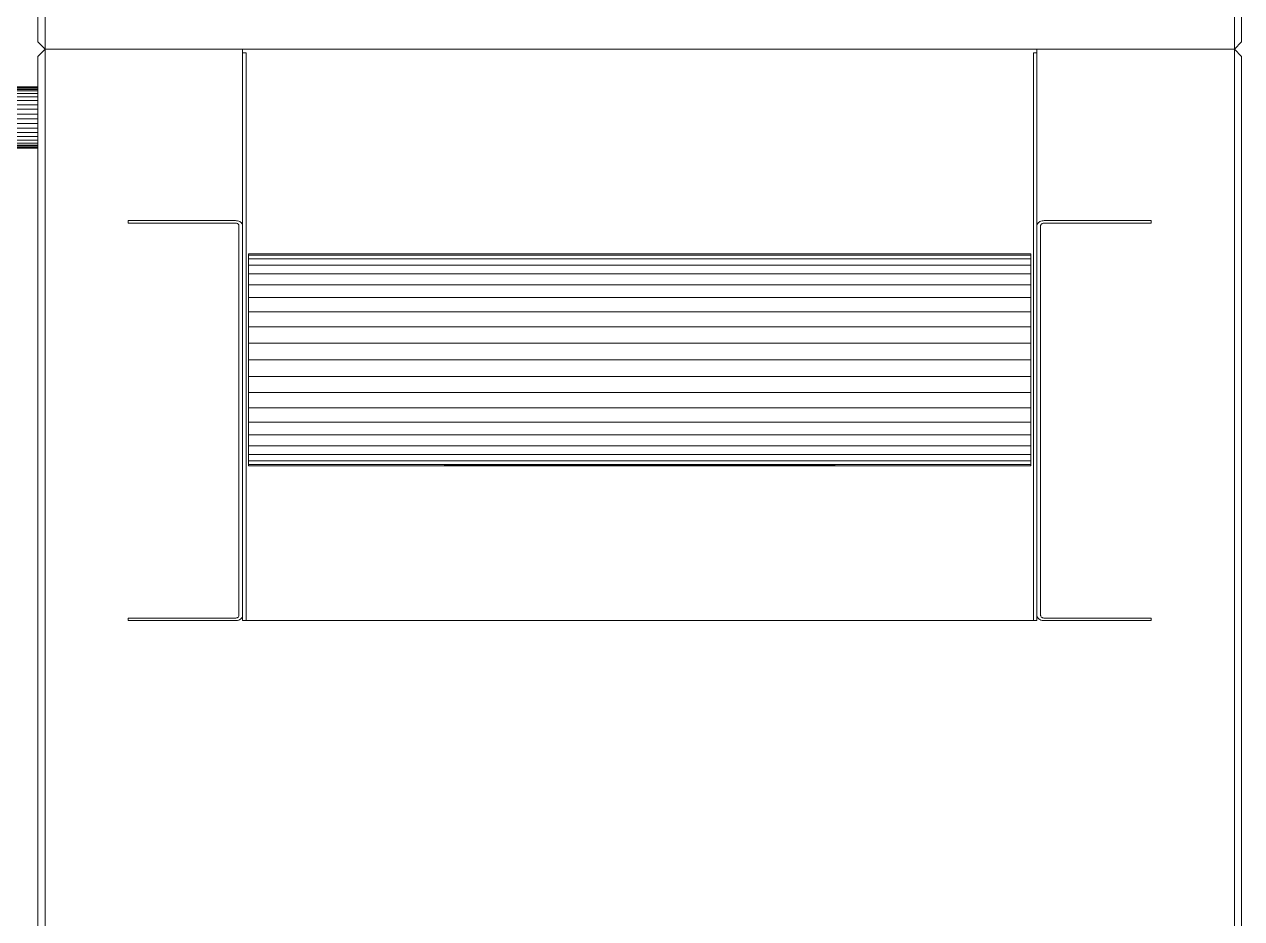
# Model space of a CAD drawing. Header units: centimetres. Extents: x -336 to 16318, y -437 to 1921.
# Drawn here: x 3073.9 to 3175, y 159.5 to 233.9 of the extents above; entities that cross this region are included whole.
import ezdxf

# ---------------------------------------------------------------- set-up
doc = ezdxf.new("R2010")
doc.units = ezdxf.units.CM
doc.layers.add('M-EQPM', color=7, linetype='Continuous', lineweight=9)

# ---------------------------------------------------------------- blocks, each defined once
blk = doc.blocks.new('EQ-05-016 - EQ-05-016_dwg_Agrupar_456-1557178-Section 6')
at = {"layer": 'M-EQPM', "color": 136, "true_color": 0x007f7f}
for p, q in [((3091.4, 217.55), (3082.5, 217.55)), ((3082.5, 217.34), (3082.5, 217.55)), ((3082.5, 217.55), (3091.4, 217.55)), ((3082.5, 217.55), (3082.5, 217.34)), ((3091.5, 217.54), (3091.4, 217.55)), ((3091.5, 217.54), (3091.4, 217.55)), ((3091.4, 217.55), (3091.5, 217.54)), ((3091.59, 217.53), (3091.5, 217.54)), ((3091.59, 217.53), (3091.5, 217.54)), ((3091.5, 217.54), (3091.59, 217.53)), ((3091.68, 217.5), (3091.59, 217.53)), ((3091.59, 217.53), (3091.68, 217.5)), ((3091.68, 217.5), (3091.59, 217.53)), ((3091.76, 217.47), (3091.68, 217.5)), ((3091.68, 217.5), (3091.76, 217.47)), ((3091.68, 217.5), (3091.76, 217.47)), ((3091.76, 217.47), (3091.83, 217.43)), ((3158.25, 217.47), (3158.18, 217.43)), ((3158.33, 217.5), (3158.25, 217.47)), ((3158.33, 217.5), (3158.25, 217.47)), ((3158.25, 217.47), (3158.33, 217.5)), ((3158.25, 217.47), (3158.33, 217.5)), ((3158.42, 217.53), (3158.33, 217.5)), ((3158.33, 217.5), (3158.42, 217.53)), ((3158.33, 217.5), (3158.42, 217.53)), ((3158.51, 217.54), (3158.42, 217.53)), ((3158.42, 217.53), (3158.51, 217.54)), ((3158.42, 217.53), (3158.51, 217.54)), ((3158.6, 217.55), (3158.51, 217.54)), ((3158.6, 217.55), (3158.51, 217.54)), ((3158.51, 217.54), (3158.6, 217.55)), ((3158.6, 217.55), (3158.51, 217.54)), ((3158.6, 217.55), (3167.5, 217.55)), ((3167.5, 217.34), (3167.5, 217.55)), ((3167.5, 217.34), (3167.5, 217.55)), ((3091.4, 217.34), (3082.5, 217.34)), ((3082.5, 217.34), (3091.4, 217.34)), ((3091.45, 217.34), (3091.4, 217.34)), ((3091.4, 217.34), (3091.45, 217.34)), ((3091.45, 217.34), (3091.4, 217.34)), ((3091.4, 217.34), (3091.45, 217.34)), ((3091.45, 217.34), (3091.4, 217.34)), ((3091.5, 217.33), (3091.45, 217.34)), ((3091.45, 217.34), (3091.5, 217.33)), ((3091.5, 217.33), (3091.45, 217.34)), ((3091.45, 217.34), (3091.5, 217.33)), ((3091.54, 217.32), (3091.5, 217.33)), ((3091.5, 217.33), (3091.54, 217.32)), ((3091.54, 217.32), (3091.5, 217.33)), ((3091.58, 217.3), (3091.54, 217.32)), ((3091.54, 217.32), (3091.58, 217.3)), ((3091.58, 217.3), (3091.54, 217.32)), ((3091.62, 217.28), (3091.58, 217.3)), ((3091.58, 217.3), (3091.62, 217.28)), ((3091.62, 217.28), (3091.58, 217.3)), ((3091.65, 217.25), (3091.62, 217.28)), ((3091.62, 217.28), (3091.65, 217.25)), ((3091.62, 217.28), (3091.65, 217.25)), ((3091.67, 217.23), (3091.65, 217.25)), ((3091.65, 217.25), (3091.67, 217.23)), ((3091.65, 217.25), (3091.67, 217.23)), ((3091.69, 217.19), (3091.67, 217.23)), ((3091.67, 217.23), (3091.69, 217.19)), ((3091.69, 217.19), (3091.67, 217.23)), ((3091.7, 217.16), (3091.69, 217.19)), ((3091.69, 217.19), (3091.7, 217.16)), ((3091.7, 217.16), (3091.69, 217.19)), ((3091.7, 217.13), (3091.7, 217.16)), ((3091.7, 217.13), (3091.7, 217.16)), ((3091.7, 217.13), (3091.7, 217.16)), ((3091.7, 217.13), (3091.7, 184.72)), ((3091.7, 217.13), (3091.7, 184.72)), ((3091.89, 217.38), (3091.83, 217.43)), ((3091.94, 217.32), (3091.89, 217.38)), ((3091.97, 217.26), (3091.94, 217.32)), ((3091.94, 217.32), (3091.97, 217.26)), ((3092, 217.2), (3091.97, 217.26)), ((3092, 217.13), (3092, 217.2)), ((3092, 184.72), (3092, 217.13)), ((3158, 217.13), (3158.01, 217.2)), ((3158, 184.72), (3158, 217.13)), ((3158, 184.72), (3158, 217.13)), ((3158.03, 217.26), (3158.01, 217.2)), ((3158.07, 217.32), (3158.03, 217.26)), ((3158.03, 217.26), (3158.07, 217.32)), ((3158.12, 217.38), (3158.07, 217.32)), ((3158.18, 217.43), (3158.12, 217.38)), ((3158.31, 217.16), (3158.3, 217.13)), ((3158.3, 217.13), (3158.31, 217.16)), ((3158.31, 217.16), (3158.3, 217.13)), ((3158.3, 217.13), (3158.3, 184.72)), ((3158.32, 217.19), (3158.31, 217.16)), ((3158.31, 217.16), (3158.32, 217.19)), ((3158.32, 217.19), (3158.31, 217.16)), ((3158.34, 217.23), (3158.32, 217.19)), ((3158.32, 217.19), (3158.34, 217.23)), ((3158.32, 217.19), (3158.34, 217.23)), ((3158.36, 217.25), (3158.34, 217.23)), ((3158.34, 217.23), (3158.36, 217.25)), ((3158.34, 217.23), (3158.36, 217.25)), ((3158.39, 217.28), (3158.36, 217.25)), ((3158.36, 217.25), (3158.39, 217.28)), ((3158.36, 217.25), (3158.39, 217.28)), ((3158.43, 217.3), (3158.39, 217.28)), ((3158.39, 217.28), (3158.43, 217.3)), ((3158.43, 217.3), (3158.39, 217.28)), ((3158.47, 217.32), (3158.43, 217.3)), ((3158.43, 217.3), (3158.47, 217.32)), ((3158.47, 217.32), (3158.43, 217.3)), ((3158.51, 217.33), (3158.47, 217.32)), ((3158.47, 217.32), (3158.51, 217.33)), ((3158.47, 217.32), (3158.51, 217.33)), ((3158.56, 217.34), (3158.51, 217.33)), ((3158.51, 217.33), (3158.56, 217.34)), ((3158.51, 217.33), (3158.56, 217.34)), ((3158.6, 217.34), (3158.56, 217.34)), ((3158.56, 217.34), (3158.6, 217.34)), ((3158.56, 217.34), (3158.6, 217.34)), ((3167.5, 217.34), (3158.6, 217.34)), ((3091.4, 184.51), (3082.5, 184.51)), ((3082.5, 184.51), (3082.5, 184.3)), ((3082.5, 184.51), (3082.5, 184.3)), ((3091.4, 184.3), (3082.5, 184.3)), ((3091.45, 184.51), (3091.4, 184.51)), ((3091.45, 184.51), (3091.4, 184.51)), ((3091.45, 184.51), (3091.4, 184.51)), ((3091.4, 184.3), (3091.5, 184.31)), ((3091.5, 184.31), (3091.4, 184.3)), ((3091.5, 184.31), (3091.4, 184.3)), ((3091.5, 184.52), (3091.45, 184.51)), ((3091.5, 184.52), (3091.45, 184.51)), ((3091.5, 184.52), (3091.45, 184.51)), ((3091.54, 184.53), (3091.5, 184.52)), ((3091.54, 184.53), (3091.5, 184.52)), ((3091.54, 184.53), (3091.5, 184.52)), ((3091.59, 184.32), (3091.5, 184.31)), ((3091.59, 184.32), (3091.5, 184.31)), ((3091.59, 184.32), (3091.5, 184.31)), ((3091.58, 184.55), (3091.54, 184.53)), ((3091.58, 184.55), (3091.54, 184.53)), ((3091.54, 184.53), (3091.58, 184.55)), ((3091.62, 184.57), (3091.58, 184.55)), ((3091.62, 184.57), (3091.58, 184.55)), ((3091.58, 184.55), (3091.62, 184.57)), ((3091.68, 184.35), (3091.59, 184.32)), ((3091.68, 184.35), (3091.59, 184.32)), ((3091.68, 184.35), (3091.59, 184.32)), ((3091.65, 184.6), (3091.62, 184.57)), ((3091.65, 184.6), (3091.62, 184.57)), ((3091.65, 184.6), (3091.62, 184.57)), ((3091.67, 184.62), (3091.65, 184.6)), ((3091.67, 184.62), (3091.65, 184.6)), ((3091.67, 184.62), (3091.65, 184.6)), ((3091.69, 184.66), (3091.67, 184.62)), ((3091.69, 184.66), (3091.67, 184.62)), ((3091.69, 184.66), (3091.67, 184.62)), ((3091.68, 184.35), (3091.76, 184.38)), ((3091.76, 184.38), (3091.68, 184.35)), ((3091.76, 184.38), (3091.68, 184.35)), ((3091.7, 184.69), (3091.69, 184.66)), ((3091.7, 184.69), (3091.69, 184.66)), ((3091.69, 184.66), (3091.7, 184.69)), ((3091.7, 184.69), (3091.69, 184.66)), ((3091.7, 184.72), (3091.7, 184.69)), ((3091.7, 184.72), (3091.7, 184.69)), ((3091.7, 184.69), (3091.7, 184.72)), ((3091.7, 184.72), (3091.7, 184.69)), ((3091.7, 184.69), (3091.7, 184.72)), ((3091.83, 184.42), (3091.76, 184.38)), ((3091.83, 184.42), (3091.76, 184.38)), ((3091.83, 184.42), (3091.89, 184.47)), ((3091.83, 184.42), (3091.89, 184.47)), ((3091.94, 184.53), (3091.89, 184.47)), ((3091.94, 184.53), (3091.89, 184.47)), ((3091.97, 184.59), (3091.94, 184.53)), ((3091.97, 184.59), (3092, 184.65)), ((3092, 184.65), (3092, 184.72)), ((3092, 184.65), (3092, 184.72)), ((3158.01, 184.65), (3158, 184.72)), ((3158, 184.72), (3158.01, 184.65)), ((3158.03, 184.59), (3158.01, 184.65)), ((3158.01, 184.65), (3158.03, 184.59)), ((3158.07, 184.53), (3158.03, 184.59)), ((3158.07, 184.53), (3158.03, 184.59)), ((3158.12, 184.47), (3158.07, 184.53)), ((3158.07, 184.53), (3158.12, 184.47)), ((3158.18, 184.42), (3158.12, 184.47)), ((3158.12, 184.47), (3158.18, 184.42)), ((3158.25, 184.38), (3158.18, 184.42)), ((3158.25, 184.38), (3158.18, 184.42)), ((3158.33, 184.35), (3158.25, 184.38)), ((3158.33, 184.35), (3158.25, 184.38)), ((3158.33, 184.35), (3158.25, 184.38)), ((3158.3, 184.72), (3158.31, 184.69)), ((3158.31, 184.69), (3158.3, 184.72)), ((3158.3, 184.72), (3158.31, 184.69)), ((3158.32, 184.66), (3158.31, 184.69)), ((3158.32, 184.66), (3158.31, 184.69)), ((3158.31, 184.69), (3158.32, 184.66)), ((3158.34, 184.62), (3158.32, 184.66)), ((3158.34, 184.62), (3158.32, 184.66)), ((3158.32, 184.66), (3158.34, 184.62)), ((3158.42, 184.32), (3158.33, 184.35)), ((3158.42, 184.32), (3158.33, 184.35)), ((3158.36, 184.6), (3158.34, 184.62)), ((3158.36, 184.6), (3158.34, 184.62)), ((3158.36, 184.6), (3158.34, 184.62)), ((3158.39, 184.57), (3158.36, 184.6)), ((3158.39, 184.57), (3158.36, 184.6)), ((3158.39, 184.57), (3158.36, 184.6)), ((3158.43, 184.55), (3158.39, 184.57)), ((3158.43, 184.55), (3158.39, 184.57)), ((3158.39, 184.57), (3158.43, 184.55)), ((3158.43, 184.55), (3158.39, 184.57)), ((3158.42, 184.32), (3158.51, 184.31)), ((3158.51, 184.31), (3158.42, 184.32)), ((3158.42, 184.32), (3158.51, 184.31)), ((3158.47, 184.53), (3158.43, 184.55)), ((3158.47, 184.53), (3158.43, 184.55)), ((3158.47, 184.53), (3158.43, 184.55)), ((3158.51, 184.52), (3158.47, 184.53)), ((3158.51, 184.52), (3158.47, 184.53)), ((3158.51, 184.52), (3158.47, 184.53)), ((3158.56, 184.51), (3158.51, 184.52)), ((3158.56, 184.51), (3158.51, 184.52)), ((3158.51, 184.52), (3158.56, 184.51)), ((3158.56, 184.51), (3158.51, 184.52)), ((3158.51, 184.31), (3158.6, 184.3)), ((3158.51, 184.31), (3158.6, 184.3)), ((3158.6, 184.3), (3158.51, 184.31)), ((3158.51, 184.31), (3158.6, 184.3)), ((3158.6, 184.51), (3158.56, 184.51)), ((3158.6, 184.51), (3158.56, 184.51)), ((3158.6, 184.51), (3158.56, 184.51)), ((3158.56, 184.51), (3158.6, 184.51)), ((3167.5, 184.51), (3158.6, 184.51)), ((3158.6, 184.3), (3167.5, 184.3)), ((3167.5, 184.3), (3158.6, 184.3)), ((3167.5, 184.51), (3167.5, 184.3))]:
    blk.add_line(p, q, dxfattribs=at)
at = {"layer": 'M-EQPM', "color": 136, "true_color": 0x007f7f, "flags": 128}
for points in [[(3092, 217.13), (3092, 184.72), (3092, 217.13), (3092, 217.2), (3091.97, 217.26), (3091.94, 217.32), (3091.89, 217.38), (3091.83, 217.43), (3091.76, 217.47), (3091.68, 217.5), (3091.59, 217.53), (3091.5, 217.54), (3091.4, 217.55), (3082.5, 217.55), (3082.5, 217.34), (3091.4, 217.34), (3091.45, 217.34), (3091.5, 217.33), (3091.54, 217.32), (3091.58, 217.3), (3091.62, 217.28), (3091.65, 217.25), (3091.67, 217.23), (3091.69, 217.19), (3091.7, 217.16), (3091.7, 217.13), (3091.7, 184.72), (3091.7, 184.69), (3091.69, 184.66), (3091.67, 184.62), (3091.65, 184.6), (3091.62, 184.57), (3091.58, 184.55), (3091.54, 184.53), (3091.5, 184.52), (3091.45, 184.51), (3091.4, 184.51), (3082.5, 184.51), (3082.5, 184.3), (3091.4, 184.3)], [(3091.4, 217.55), (3091.5, 217.54), (3091.59, 217.53), (3091.68, 217.5)], [(3091.59, 217.53), (3091.5, 217.54), (3091.4, 217.55)], [(3091.59, 217.53), (3091.68, 217.5), (3091.76, 217.47)], [(3091.83, 217.43), (3091.76, 217.47), (3091.68, 217.5)], [(3158.6, 217.55), (3167.5, 217.55), (3167.5, 217.34), (3158.6, 217.34), (3158.56, 217.34), (3158.51, 217.33), (3158.47, 217.32), (3158.43, 217.3), (3158.39, 217.28), (3158.36, 217.25), (3158.34, 217.23), (3158.32, 217.19), (3158.31, 217.16), (3158.3, 217.13), (3158.3, 184.72), (3158.31, 184.69), (3158.32, 184.66), (3158.34, 184.62), (3158.36, 184.6), (3158.39, 184.57), (3158.43, 184.55), (3158.47, 184.53), (3158.51, 184.52), (3158.56, 184.51), (3158.6, 184.51), (3167.5, 184.51), (3167.5, 184.3), (3158.6, 184.3), (3158.51, 184.31), (3158.42, 184.32), (3158.33, 184.35), (3158.25, 184.38), (3158.18, 184.42), (3158.12, 184.47), (3158.07, 184.53), (3158.03, 184.59), (3158.01, 184.65), (3158, 184.72), (3158, 217.13), (3158.01, 217.2), (3158.03, 217.26), (3158.07, 217.32), (3158.12, 217.38), (3158.18, 217.43), (3158.25, 217.47), (3158.33, 217.5), (3158.42, 217.53), (3158.51, 217.54), (3158.6, 217.55), (3167.5, 217.55)], [(3158.33, 217.5), (3158.25, 217.47), (3158.18, 217.43)], [(3158.42, 217.53), (3158.33, 217.5), (3158.42, 217.53), (3158.51, 217.54)], [(3158.6, 217.55), (3158.51, 217.54), (3158.42, 217.53)], [(3091.7, 217.13), (3091.7, 217.16), (3091.69, 217.19), (3091.67, 217.23), (3091.65, 217.25), (3091.62, 217.28), (3091.58, 217.3), (3091.54, 217.32), (3091.5, 217.33), (3091.45, 217.34)], [(3091.5, 217.33), (3091.54, 217.32), (3091.58, 217.3), (3091.62, 217.28)], [(3091.67, 217.23), (3091.65, 217.25), (3091.62, 217.28)], [(3091.67, 217.23), (3091.69, 217.19), (3091.7, 217.16), (3091.7, 217.13)], [(3091.94, 217.32), (3091.89, 217.38), (3091.83, 217.43)], [(3092, 217.13), (3092, 217.2), (3091.97, 217.26)], [(3158.03, 217.26), (3158.01, 217.2), (3158, 217.13)], [(3158.18, 217.43), (3158.12, 217.38), (3158.07, 217.32)], [(3158.6, 217.34), (3158.56, 217.34), (3158.51, 217.33), (3158.47, 217.32), (3158.43, 217.3), (3158.39, 217.28), (3158.36, 217.25), (3158.34, 217.23), (3158.32, 217.19), (3158.31, 217.16), (3158.3, 217.13)], [(3158.34, 184.62), (3158.32, 184.66), (3158.31, 184.69), (3158.3, 184.72), (3158.3, 217.13), (3158.31, 217.16), (3158.32, 217.19)], [(3158.39, 217.28), (3158.36, 217.25), (3158.34, 217.23), (3158.32, 217.19)], [(3158.39, 217.28), (3158.43, 217.3), (3158.47, 217.32)], [(3167.5, 217.34), (3158.6, 217.34), (3158.56, 217.34), (3158.51, 217.33), (3158.47, 217.32)], [(3082.5, 184.51), (3091.4, 184.51), (3091.45, 184.51), (3091.5, 184.52), (3091.54, 184.53)], [(3082.5, 184.3), (3091.4, 184.3), (3091.5, 184.31)], [(3091.4, 184.3), (3091.5, 184.31), (3091.59, 184.32), (3091.68, 184.35), (3091.76, 184.38), (3091.83, 184.42), (3091.89, 184.47), (3091.94, 184.53), (3091.97, 184.59), (3092, 184.65), (3092, 184.72)], [(3091.4, 184.51), (3091.45, 184.51), (3091.5, 184.52), (3091.54, 184.53), (3091.58, 184.55), (3091.62, 184.57), (3091.65, 184.6), (3091.67, 184.62), (3091.69, 184.66), (3091.7, 184.69)], [(3091.5, 184.31), (3091.59, 184.32), (3091.5, 184.31), (3091.4, 184.3)], [(3091.62, 184.57), (3091.58, 184.55), (3091.54, 184.53)], [(3091.76, 184.38), (3091.68, 184.35), (3091.59, 184.32)], [(3091.59, 184.32), (3091.68, 184.35), (3091.76, 184.38)], [(3091.62, 184.57), (3091.65, 184.6), (3091.67, 184.62), (3091.69, 184.66)], [(3091.94, 184.53), (3091.97, 184.59), (3092, 184.65)], [(3158.3, 184.72), (3158.31, 184.69), (3158.32, 184.66), (3158.34, 184.62), (3158.36, 184.6), (3158.39, 184.57), (3158.43, 184.55), (3158.47, 184.53), (3158.51, 184.52), (3158.56, 184.51), (3158.6, 184.51)], [(3158.51, 184.31), (3158.42, 184.32), (3158.33, 184.35)], [(3158.34, 184.62), (3158.36, 184.6), (3158.39, 184.57)], [(3158.6, 184.3), (3158.51, 184.31), (3158.42, 184.32)], [(3158.43, 184.55), (3158.47, 184.53), (3158.51, 184.52)], [(3167.5, 184.3), (3167.5, 184.51), (3158.6, 184.51)]]:
    blk.add_lwpolyline(points, dxfattribs=at)
for points in [[(3158.25, 184.38), (3158.33, 184.35)], [(3158.33, 184.35), (3158.42, 184.32)]]:
    blk.add_lwpolyline(points, close=True, dxfattribs=at)
blk = doc.blocks.new('EQ-05-016 - EQ-05-016_dwg_Agrupar_462-1557182-Section 6')
at = {"layer": 'M-EQPM', "color": 9, "true_color": 0xc0c0c0}
for p, q in [((3075, 310.7), (3075.6, 311.3)), ((3075, 310.7), (3075.6, 311.3)), ((3075, 232.4), (3075, 310.7)), ((3174.4, 311.3), (3075.6, 311.3)), ((3075.6, 231.8), (3075.6, 311.3)), ((3075.6, 311.3), (3174.4, 311.3)), ((3174.4, 311.3), (3175, 310.7)), ((3174.4, 231.8), (3174.4, 311.3)), ((3175, 232.4), (3175, 310.7)), ((3175, 310.7), (3175, 232.4)), ((3075.6, 231.8), (3075, 232.4)), ((3075.6, 231.8), (3075, 232.4)), ((3174.4, 231.8), (3075.6, 231.8)), ((3175, 232.4), (3174.4, 231.8)), ((3175, 232.4), (3174.4, 231.8))]:
    blk.add_line(p, q, dxfattribs=at)
at = {"layer": 'M-EQPM', "color": 9, "true_color": 0xc0c0c0, "flags": 128}
for points in [[(3075, 232.4), (3075, 310.7), (3075.6, 311.3), (3075.6, 231.8)], [(3075, 310.7), (3075, 232.4), (3075.6, 231.8)], [(3075.6, 231.8), (3174.4, 231.8), (3174.4, 311.3), (3175, 310.7)], [(3174.4, 311.3), (3075.6, 311.3), (3075.6, 231.8)], [(3174.4, 231.8), (3175, 232.4), (3175, 310.7), (3174.4, 311.3), (3174.4, 231.8), (3075.6, 231.8)]]:
    blk.add_lwpolyline(points, dxfattribs=at)
blk = doc.blocks.new('EQ-05-016 - EQ-05-016_dwg_Agrupar_888-1557184-Section 6')
at = {"layer": 'M-EQPM', "color": 136, "true_color": 0x007f7f}
for p, q in [((3072.5, 273.88), (3042.5, 273.88)), ((3042.5, 273.88), (3042.5, 273.55)), ((3042.5, 273.88), (3042.5, 273.55)), ((3042.5, 273.41), (3042.5, 273.25)), ((3042.5, 273.25), (3042.5, 233.29)), ((3042.5, 273.25), (3072.5, 273.25)), ((3042.5, 273.25), (3072.5, 273.25)), ((3042.5, 273.25), (3042.5, 233.29)), ((3042.5, 273.25), (3072.5, 273.25)), ((3042.7, 273.25), (3042.7, 273.05)), ((3072.3, 273.25), (3072.3, 273.05)), ((3072.5, 273.88), (3072.5, 273.55)), ((3072.5, 273.41), (3072.5, 273.25)), ((3072.5, 233.29), (3072.5, 273.25)), ((3072.5, 233.29), (3072.5, 273.25)), ((3072.5, 273.25), (3072.5, 233.29)), ((3042.7, 233.64), (3042.7, 233.49)), ((3072.3, 233.64), (3072.3, 233.49)), ((3042.5, 233.45), (3042.5, 233.29)), ((3042.5, 233.29), (3072.5, 233.29)), ((3072.5, 233.29), (3042.5, 233.29)), ((3054.96, 232.14), (3054.96, 233.1)), ((3054.96, 232.14), (3054.96, 233.1)), ((3054.96, 232.14), (3054.96, 233.1)), ((3055, 232.13), (3055, 233.1)), ((3055.09, 233.1), (3055.09, 232.11)), ((3055.09, 233.1), (3055.09, 232.11)), ((3055.16, 232.14), (3055.16, 233.1)), ((3055.24, 233.1), (3055.24, 232.09)), ((3055.24, 233.1), (3055.24, 232.09)), ((3055.45, 233.1), (3055.45, 232.08)), ((3055.71, 232.07), (3055.71, 233.1)), ((3055.71, 233.1), (3055.71, 232.07)), ((3056.01, 232.05), (3056.01, 233.1)), ((3056.01, 232.05), (3056.01, 233.1)), ((3056.35, 232.05), (3056.35, 233.1)), ((3056.35, 233.1), (3056.35, 232.05)), ((3056.72, 232.04), (3056.72, 233.1)), ((3056.72, 233.1), (3056.72, 232.04)), ((3057.11, 232.04), (3057.11, 233.1)), ((3057.11, 232.04), (3057.11, 233.1)), ((3057.5, 232.03), (3057.5, 233.1)), ((3057.5, 233.1), (3057.5, 232.03)), ((3057.5, 233.1), (3057.5, 232.03)), ((3057.9, 232.04), (3057.9, 233.1)), ((3058.29, 232.04), (3058.29, 233.1)), ((3058.29, 232.04), (3058.55, 233.1)), ((3058.65, 233.1), (3058.62, 232.04)), ((3058.62, 232.04), (3058.89, 233.1)), ((3058.62, 232.04), (3058.89, 233.1)), ((3058.98, 233.1), (3058.93, 232.05)), ((3058.98, 233.1), (3058.93, 232.05)), ((3058.95, 232.12), (3059.19, 233.1)), ((3059.19, 233.1), (3058.95, 232.12)), ((3058.95, 232.12), (3059.19, 233.1)), ((3059.21, 232.06), (3059.27, 233.1)), ((3059.21, 232.06), (3059.45, 233.1)), ((3059.45, 233.1), (3059.21, 232.06)), ((3059.53, 233.1), (3059.46, 232.07)), ((3059.46, 232.07), (3059.67, 233.1)), ((3059.53, 233.1), (3059.46, 232.07)), ((3059.74, 233.1), (3059.67, 232.09)), ((3059.67, 232.09), (3059.74, 233.1)), ((3059.67, 232.09), (3059.74, 233.1)), ((3059.79, 233.1), (3059.84, 232.1)), ((3059.79, 233.1), (3059.84, 232.1)), ((3059.84, 232.14), (3059.84, 233.1)), ((3059.89, 233.1), (3059.84, 232.1)), ((3059.96, 232.12), (3059.93, 233.1)), ((3059.96, 232.12), (3059.93, 233.1)), ((3059.96, 232.12), (3059.99, 233.1)), ((3060.04, 232.14), (3060.02, 233.1)), ((3060.04, 233.1), (3060.02, 232.13)), ((3060.02, 233.1), (3060.02, 232.13)), ((3060.04, 232.14), (3060.02, 233.1)), ((3060.02, 233.1), (3060.04, 232.14)), ((3060.04, 232.14), (3060.04, 233.1)), ((3060.04, 233.1), (3060.04, 232.14)), ((3072.5, 233.45), (3072.5, 233.29)), ((3054.96, 232.14), (3055, 232.13)), ((3054.96, 232.14), (3055.26, 229.93)), ((3054.96, 232.14), (3055.26, 229.93)), ((3055, 232.13), (3055.04, 232.12)), ((3055.05, 232.12), (3055.34, 229.92)), ((3055.05, 232.12), (3055.34, 229.92)), ((3055.09, 232.11), (3055.24, 232.09)), ((3055.16, 232.14), (3055.45, 229.98)), ((3055.3, 232.09), (3055.45, 232.08)), ((3055.58, 229.96), (3055.3, 232.09)), ((3055.58, 229.96), (3055.3, 232.09)), ((3055.58, 229.96), (3055.3, 232.09)), ((3055.71, 232.07), (3055.45, 232.08)), ((3055.71, 232.07), (3056.01, 232.05)), ((3055.97, 230.04), (3055.71, 232.07)), ((3055.71, 232.07), (3056.01, 232.05)), ((3056.01, 232.05), (3056.23, 232.05)), ((3056.23, 232.05), (3056.48, 230.16)), ((3056.23, 232.05), (3056.48, 230.16)), ((3056.48, 230.16), (3056.23, 232.05)), ((3056.35, 232.05), (3056.72, 232.04)), ((3056.85, 232.04), (3057.11, 232.04)), ((3056.85, 232.04), (3057.07, 230.31)), ((3056.85, 232.04), (3057.07, 230.31)), ((3056.85, 232.04), (3057.11, 232.04)), ((3057.5, 232.03), (3057.11, 232.04)), ((3057.5, 232.03), (3057.9, 232.04)), ((3057.5, 232.03), (3057.71, 230.47)), ((3057.71, 230.47), (3057.5, 232.03)), ((3057.9, 232.04), (3058.01, 232.04)), ((3058.01, 232.04), (3058.16, 232.04)), ((3058.16, 232.04), (3058.29, 232.04)), ((3058.16, 232.04), (3058.34, 230.65)), ((3058.29, 232.04), (3058.62, 232.04)), ((3058.77, 232.05), (3058.93, 232.05)), ((3058.77, 232.05), (3058.94, 230.82)), ((3058.93, 232.05), (3058.77, 232.05)), ((3058.93, 232.05), (3059.21, 232.06)), ((3059.3, 232.07), (3059.46, 232.07)), ((3059.3, 232.07), (3059.44, 230.97)), ((3059.3, 232.07), (3059.44, 230.97)), ((3059.46, 232.07), (3059.67, 232.09)), ((3059.46, 232.07), (3059.67, 232.09)), ((3059.7, 232.09), (3059.84, 232.1)), ((3059.84, 232.1), (3059.7, 232.09)), ((3059.83, 231.1), (3059.7, 232.09)), ((3059.84, 232.14), (3059.97, 231.19)), ((3059.96, 232.12), (3059.84, 232.1)), ((3060.08, 231.19), (3059.96, 232.12)), ((3059.97, 232.12), (3060.02, 232.13)), ((3060.04, 232.14), (3060.02, 232.13)), ((3060.04, 232.14), (3060.16, 231.24)), ((3060.04, 232.14), (3060.16, 231.24)), ((3057.71, 230.47), (3058.34, 230.65)), ((3058.34, 230.65), (3057.71, 230.47)), ((3058.34, 230.65), (3058.94, 230.82)), ((3058.34, 230.65), (3058.88, 229.35)), ((3058.94, 230.82), (3059.44, 230.97)), ((3059.44, 230.97), (3058.94, 230.82)), ((3058.94, 230.82), (3059.44, 230.97)), ((3058.94, 230.82), (3059.41, 229.67)), ((3059.41, 229.67), (3058.94, 230.82)), ((3059.44, 230.97), (3059.83, 231.1)), ((3059.44, 230.97), (3059.87, 229.95)), ((3059.83, 231.1), (3060.08, 231.19)), ((3059.83, 231.1), (3060.22, 230.18)), ((3059.97, 231.19), (3060.34, 230.3)), ((3060.16, 231.24), (3060.08, 231.19)), ((3060.08, 231.19), (3060.44, 230.33)), ((3060.16, 231.24), (3060.51, 230.4)), ((3060.51, 230.4), (3060.16, 231.24)), ((3055.26, 229.93), (3056.11, 227.86)), ((3055.26, 229.93), (3055.34, 229.92)), ((3055.34, 229.92), (3055.58, 229.96)), ((3055.58, 229.96), (3055.34, 229.92)), ((3055.34, 229.92), (3056.19, 227.88)), ((3055.45, 229.98), (3056.29, 227.96)), ((3055.58, 229.96), (3055.97, 230.04)), ((3055.58, 229.96), (3056.41, 227.98)), ((3056.41, 227.98), (3055.58, 229.96)), ((3055.97, 230.04), (3056.48, 230.16)), ((3055.97, 230.04), (3056.48, 230.16)), ((3055.97, 230.04), (3056.76, 228.16)), ((3056.76, 228.16), (3055.97, 230.04)), ((3056.48, 230.16), (3057.07, 230.31)), ((3056.48, 230.16), (3057.07, 230.31)), ((3056.48, 230.16), (3057.21, 228.4)), ((3057.21, 228.4), (3056.48, 230.16)), ((3056.48, 230.16), (3057.21, 228.4)), ((3057.07, 230.31), (3057.71, 230.47)), ((3057.07, 230.31), (3057.71, 230.47)), ((3057.71, 230.47), (3057.07, 230.31)), ((3057.07, 230.31), (3057.74, 228.7)), ((3057.07, 230.31), (3057.74, 228.7)), ((3057.07, 230.31), (3057.74, 228.7)), ((3057.71, 230.47), (3058.31, 229.02)), ((3058.88, 229.35), (3059.41, 229.67)), ((3059.41, 229.67), (3059.87, 229.95)), ((3059.41, 229.67), (3060.17, 228.69)), ((3059.87, 229.95), (3060.22, 230.18)), ((3059.87, 229.95), (3060.54, 229.08)), ((3060.22, 230.18), (3060.44, 230.33)), ((3060.22, 230.18), (3060.83, 229.38)), ((3060.34, 230.3), (3060.92, 229.54)), ((3060.51, 230.4), (3060.44, 230.33)), ((3060.44, 230.33), (3061.01, 229.59)), ((3060.51, 230.4), (3061.07, 229.68)), ((3061.07, 229.68), (3060.51, 230.4)), ((3060.83, 229.38), (3061.01, 229.59)), ((3061.07, 229.68), (3061.01, 229.59)), ((3061.01, 229.59), (3061.75, 229.02)), ((3061.07, 229.68), (3061.79, 229.12)), ((3061.79, 229.12), (3061.07, 229.68)), ((3057.21, 228.4), (3057.74, 228.7)), ((3057.74, 228.7), (3057.21, 228.4)), ((3057.74, 228.7), (3057.21, 228.4)), ((3057.74, 228.7), (3058.31, 229.02)), ((3057.74, 228.7), (3058.31, 229.02)), ((3057.74, 228.7), (3058.31, 229.02)), ((3057.74, 228.7), (3058.81, 227.31)), ((3058.81, 227.31), (3057.74, 228.7)), ((3058.81, 227.31), (3057.74, 228.7)), ((3058.31, 229.02), (3058.88, 229.35)), ((3058.31, 229.02), (3059.27, 227.77)), ((3058.88, 229.35), (3059.74, 228.24)), ((3059.74, 228.24), (3060.17, 228.69)), ((3060.17, 228.69), (3060.54, 229.08)), ((3060.17, 228.69), (3061.15, 227.93)), ((3060.54, 229.08), (3060.83, 229.38)), ((3060.54, 229.08), (3061.42, 228.4)), ((3060.83, 229.38), (3061.62, 228.77)), ((3060.92, 229.54), (3061.69, 228.95)), ((3061.42, 228.4), (3061.62, 228.77)), ((3061.62, 228.77), (3061.75, 229.02)), ((3061.62, 228.77), (3062.54, 228.39)), ((3061.69, 228.95), (3062.58, 228.58)), ((3061.79, 229.12), (3061.75, 229.02)), ((3061.75, 229.02), (3062.61, 228.66)), ((3061.79, 229.12), (3062.63, 228.78)), ((3061.79, 229.12), (3062.63, 228.78)), ((3062.54, 228.39), (3062.61, 228.66)), ((3063.53, 228.46), (3062.58, 228.58)), ((3062.63, 228.78), (3062.61, 228.66)), ((3063.53, 228.61), (3062.61, 228.66)), ((3062.61, 228.66), (3063.53, 228.54)), ((3063.53, 228.66), (3062.63, 228.78)), ((3063.53, 228.61), (3062.63, 228.78)), ((3063.53, 228.66), (3063.12, 228.69)), ((3063.53, 228.64), (3063.19, 228.67)), ((3063.53, 228.64), (3063.19, 228.67)), ((3063.53, 228.64), (3063.19, 228.67)), ((3063.53, 228.66), (3075, 228.66)), ((3063.53, 228.66), (3063.53, 228.61)), ((3063.53, 228.61), (3063.53, 228.54)), ((3075, 228.61), (3063.53, 228.61)), ((3063.53, 228.61), (3075, 228.61)), ((3056.11, 227.86), (3056.19, 227.88)), ((3056.11, 227.86), (3057.47, 226.09)), ((3056.19, 227.88), (3056.41, 227.98)), ((3056.19, 227.88), (3057.54, 226.12)), ((3056.31, 227.93), (3057.62, 226.23)), ((3056.41, 227.98), (3056.76, 228.16)), ((3056.41, 227.98), (3056.76, 228.16)), ((3056.41, 227.98), (3057.71, 226.28)), ((3056.76, 228.16), (3057.21, 228.4)), ((3056.76, 228.16), (3057.21, 228.4)), ((3057.21, 228.4), (3056.76, 228.16)), ((3056.76, 228.16), (3058, 226.54)), ((3058, 226.54), (3056.76, 228.16)), ((3057.21, 228.4), (3058.37, 226.89)), ((3058.81, 227.31), (3059.27, 227.77)), ((3059.27, 227.77), (3059.74, 228.24)), ((3059.27, 227.77), (3060.52, 226.82)), ((3060.52, 226.82), (3059.27, 227.77)), ((3060.52, 226.82), (3059.27, 227.77)), ((3059.74, 228.24), (3060.85, 227.39)), ((3060.85, 227.39), (3061.15, 227.93)), ((3061.15, 227.93), (3060.85, 227.39)), ((3061.15, 227.93), (3061.42, 228.4)), ((3061.15, 227.93), (3062.3, 227.46)), ((3061.42, 228.4), (3062.44, 227.98)), ((3062.3, 227.46), (3062.44, 227.98)), ((3062.44, 227.98), (3062.54, 228.39)), ((3063.53, 227.84), (3062.44, 227.98)), ((3062.44, 227.98), (3063.53, 227.84)), ((3062.54, 228.39), (3063.53, 228.26)), ((3063.53, 228.26), (3062.54, 228.39)), ((3063.53, 228.33), (3063.53, 228.5)), ((3075, 228.5), (3063.53, 228.5)), ((3075, 228.5), (3063.53, 228.5)), ((3063.53, 228.46), (3075, 228.46)), ((3075, 228.33), (3063.53, 228.33)), ((3075, 228.33), (3063.53, 228.33)), ((3075, 228.33), (3063.53, 228.33)), ((3063.53, 228.11), (3063.53, 228.26)), ((3063.53, 227.84), (3063.53, 228.11)), ((3075, 228.11), (3063.53, 228.11)), ((3063.53, 228.11), (3075, 228.11)), ((3063.53, 227.52), (3063.53, 227.84)), ((3063.53, 227.84), (3075, 227.84)), ((3075, 227.84), (3063.53, 227.84)), ((3058, 226.54), (3058.37, 226.89)), ((3058.37, 226.89), (3058.81, 227.31)), ((3058.37, 226.89), (3059.88, 225.73)), ((3058.81, 227.31), (3060.19, 226.25)), ((3060.19, 226.25), (3060.52, 226.82)), ((3060.52, 226.82), (3060.85, 227.39)), ((3060.52, 226.82), (3061.97, 226.21)), ((3060.85, 227.39), (3062.14, 226.85)), ((3061.97, 226.21), (3062.14, 226.85)), ((3062.14, 226.85), (3062.3, 227.46)), ((3062.14, 226.85), (3063.53, 226.67)), ((3062.3, 227.46), (3063.53, 227.29)), ((3063.53, 227.29), (3063.53, 227.52)), ((3063.53, 227.52), (3075, 227.52)), ((3063.53, 227.52), (3075, 227.52)), ((3063.53, 227.17), (3063.53, 227.29)), ((3063.53, 226.8), (3063.53, 227.17)), ((3063.53, 227.17), (3075, 227.17)), ((3075, 227.17), (3063.53, 227.17)), ((3063.53, 226.67), (3063.53, 226.8)), ((3063.53, 226.8), (3075, 226.8)), ((3075, 226.8), (3063.53, 226.8)), ((3063.53, 226.41), (3063.53, 226.6)), ((3057.47, 226.09), (3057.54, 226.12)), ((3057.47, 226.09), (3059.25, 224.73)), ((3057.54, 226.12), (3057.71, 226.28)), ((3057.54, 226.12), (3059.29, 224.78)), ((3057.71, 226.28), (3058, 226.54)), ((3057.71, 226.28), (3059.42, 224.97)), ((3057.71, 226.28), (3059.42, 224.97)), ((3057.71, 226.28), (3059.42, 224.97)), ((3058, 226.54), (3059.62, 225.29)), ((3059.62, 225.29), (3059.88, 225.73)), ((3059.62, 225.29), (3059.88, 225.73)), ((3059.62, 225.29), (3059.88, 225.73)), ((3059.88, 225.73), (3060.19, 226.25)), ((3059.88, 225.73), (3061.64, 225)), ((3060.19, 226.25), (3061.8, 225.58)), ((3061.64, 225), (3061.8, 225.58)), ((3061.64, 225), (3061.8, 225.58)), ((3061.64, 225), (3061.8, 225.58)), ((3061.8, 225.58), (3061.97, 226.21)), ((3061.8, 225.58), (3063.53, 225.36)), ((3063.53, 226.01), (3061.97, 226.21)), ((3061.97, 226.21), (3063.53, 226.01)), ((3061.97, 226.21), (3063.53, 226.01)), ((3063.53, 226.01), (3063.53, 226.41)), ((3063.53, 226.41), (3075, 226.41)), ((3063.53, 226.01), (3063.53, 226.41)), ((3063.53, 226.41), (3075, 226.41)), ((3063.53, 225.61), (3063.53, 226.01)), ((3063.53, 226.01), (3075, 226.01)), ((3075, 226.01), (3063.53, 226.01)), ((3075, 226.01), (3063.53, 226.01)), ((3063.53, 225.42), (3063.53, 225.61)), ((3063.53, 225.61), (3075, 225.61)), ((3063.53, 225.42), (3063.53, 225.61)), ((3063.53, 225.61), (3075, 225.61)), ((3059.25, 224.73), (3059.29, 224.78)), ((3059.25, 224.73), (3061.32, 223.87)), ((3059.29, 224.78), (3059.42, 224.97)), ((3059.42, 224.97), (3059.29, 224.78)), ((3059.42, 224.97), (3059.29, 224.78)), ((3059.29, 224.78), (3061.34, 223.93)), ((3059.42, 224.97), (3059.62, 225.29)), ((3059.42, 224.97), (3061.4, 224.15)), ((3059.62, 225.29), (3061.51, 224.51)), ((3061.51, 224.51), (3059.62, 225.29)), ((3061.51, 224.51), (3059.62, 225.29)), ((3061.51, 224.51), (3061.64, 225)), ((3061.64, 225), (3061.51, 224.51)), ((3061.64, 225), (3061.51, 224.51)), ((3061.64, 225), (3063.53, 224.76)), ((3063.53, 224.76), (3061.64, 225)), ((3063.53, 224.76), (3061.64, 225)), ((3063.53, 224.87), (3063.53, 225.23)), ((3063.53, 225.23), (3075, 225.23)), ((3075, 225.23), (3063.53, 225.23)), ((3063.53, 224.87), (3075, 224.87)), ((3075, 224.87), (3063.53, 224.87)), ((3075, 224.87), (3063.53, 224.87)), ((3063.53, 224.54), (3063.53, 224.76)), ((3063.53, 224.25), (3063.53, 224.54)), ((3063.53, 224.54), (3075, 224.54)), ((3061.32, 223.87), (3061.34, 223.93)), ((3063.53, 223.58), (3061.32, 223.87)), ((3061.34, 223.93), (3061.4, 224.15)), ((3061.34, 223.93), (3061.4, 224.15)), ((3061.4, 224.15), (3061.34, 223.93)), ((3061.34, 223.93), (3063.53, 223.64)), ((3063.53, 223.64), (3061.34, 223.93)), ((3061.34, 223.93), (3063.53, 223.64)), ((3061.4, 224.15), (3061.51, 224.51)), ((3061.4, 224.15), (3063.53, 223.87)), ((3063.53, 224.25), (3061.51, 224.51)), ((3061.51, 224.51), (3063.53, 224.25)), ((3063.53, 224), (3063.53, 224.25)), ((3075, 224.25), (3063.53, 224.25)), ((3075, 224.25), (3063.53, 224.25)), ((3063.53, 224.25), (3063.53, 224)), ((3075, 224.25), (3063.53, 224.25)), ((3063.53, 223.87), (3063.53, 224)), ((3075, 224), (3063.53, 224)), ((3063.53, 224), (3075, 224)), ((3063.53, 223.67), (3063.53, 223.81)), ((3075, 223.81), (3063.53, 223.81)), ((3063.53, 223.67), (3063.53, 223.81)), ((3063.53, 223.81), (3075, 223.81)), ((3075, 223.81), (3063.53, 223.81)), ((3075, 223.78), (3063.53, 223.78)), ((3063.53, 223.6), (3063.53, 223.67)), ((3075, 223.67), (3063.53, 223.67)), ((3075, 223.67), (3063.53, 223.67)), ((3075, 223.67), (3063.53, 223.67)), ((3063.53, 223.58), (3063.53, 223.6)), ((3075, 223.6), (3063.53, 223.6)), ((3075, 223.58), (3063.53, 223.58)), ((3075, 223.58), (3063.53, 223.58)), ((3075, 223.58), (3063.53, 223.58))]:
    blk.add_line(p, q, dxfattribs=at)
at = {"layer": 'M-EQPM', "color": 136, "true_color": 0x007f7f, "flags": 128}
for points in [[(3072.5, 273.55), (3072.5, 273.88), (3042.5, 273.88)], [(3072.5, 273.55), (3072.5, 273.88), (3042.5, 273.88), (3042.5, 273.55)], [(3072.5, 233.29), (3042.5, 233.29), (3042.5, 273.25)], [(3055, 233.1), (3055, 232.13), (3054.96, 232.14), (3055.26, 229.93), (3056.11, 227.86)], [(3055.04, 232.12), (3055, 232.13), (3055, 233.1)], [(3055.09, 233.1), (3055.09, 232.11), (3055.24, 232.09), (3055.24, 233.1)], [(3055.3, 232.09), (3055.45, 232.08), (3055.45, 233.1)], [(3055.71, 232.07), (3055.45, 232.08), (3055.45, 233.1)], [(3055.71, 233.1), (3055.71, 232.07), (3055.97, 230.04)], [(3056.23, 232.05), (3056.01, 232.05), (3056.01, 233.1)], [(3056.35, 233.1), (3056.35, 232.05), (3056.72, 232.04), (3056.72, 233.1)], [(3057.5, 232.03), (3057.11, 232.04), (3057.11, 233.1)], [(3058.31, 229.02), (3057.71, 230.47), (3057.5, 232.03), (3057.9, 232.04), (3057.9, 233.1)], [(3058.01, 232.04), (3057.9, 232.04), (3057.9, 233.1)], [(3058.29, 233.1), (3058.29, 232.04), (3058.16, 232.04)], [(3058.29, 233.1), (3058.29, 232.04), (3058.55, 233.1)], [(3058.55, 233.1), (3058.29, 232.04), (3058.62, 232.04), (3058.65, 233.1)], [(3058.89, 233.1), (3058.62, 232.04), (3058.65, 233.1)], [(3058.98, 233.1), (3058.93, 232.05), (3059.21, 232.06), (3059.27, 233.1)], [(3059.27, 233.1), (3059.21, 232.06), (3059.45, 233.1)], [(3059.3, 232.07), (3059.46, 232.07), (3059.53, 233.1)], [(3059.79, 233.1), (3059.84, 232.1), (3059.96, 232.12), (3060.08, 231.19), (3060.44, 230.33), (3060.22, 230.18), (3060.83, 229.38), (3060.54, 229.08)], [(3059.93, 233.1), (3059.95, 232.12), (3059.99, 233.1)], [(3059.99, 233.1), (3059.95, 232.12), (3059.96, 232.12)], [(3059.97, 232.12), (3060.02, 232.13), (3060.02, 233.1)], [(3060.02, 233.1), (3060.02, 232.13), (3060.04, 232.14), (3060.04, 233.1)], [(3055.26, 229.93), (3055.34, 229.92), (3055.05, 232.12)], [(3055.71, 232.07), (3055.97, 230.04), (3055.58, 229.96)], [(3056.48, 230.16), (3057.07, 230.31), (3056.85, 232.04)], [(3058.01, 232.04), (3058.16, 232.04), (3058.34, 230.65)], [(3058.16, 232.04), (3058.34, 230.65), (3058.88, 229.35), (3058.31, 229.02)], [(3058.34, 230.65), (3058.94, 230.82), (3058.77, 232.05)], [(3059.41, 229.67), (3058.94, 230.82), (3058.77, 232.05)], [(3059.3, 232.07), (3059.44, 230.97), (3059.87, 229.95), (3059.41, 229.67), (3060.17, 228.69), (3059.74, 228.24)], [(3059.44, 230.97), (3059.83, 231.1), (3059.7, 232.09)], [(3059.7, 232.09), (3059.83, 231.1), (3059.44, 230.97), (3059.87, 229.95), (3060.54, 229.08), (3060.17, 228.69)], [(3059.83, 231.1), (3060.08, 231.19), (3060.16, 231.24), (3060.04, 232.14)], [(3059.83, 231.1), (3060.08, 231.19), (3059.96, 232.12)], [(3058.31, 229.02), (3057.71, 230.47), (3058.34, 230.65)], [(3058.94, 230.82), (3058.34, 230.65), (3058.88, 229.35), (3058.31, 229.02)], [(3059.74, 228.24), (3060.17, 228.69), (3059.41, 229.67), (3059.87, 229.95), (3060.22, 230.18), (3059.83, 231.1)], [(3060.17, 228.69), (3060.54, 229.08), (3059.87, 229.95), (3060.22, 230.18), (3059.83, 231.1)], [(3060.54, 229.08), (3060.83, 229.38), (3060.22, 230.18), (3060.44, 230.33), (3060.08, 231.19), (3060.16, 231.24)], [(3060.16, 231.24), (3060.51, 230.4), (3060.44, 230.33), (3061.01, 229.59), (3060.83, 229.38)], [(3056.11, 227.86), (3055.26, 229.93), (3055.34, 229.92), (3055.58, 229.96)], [(3055.34, 229.92), (3056.19, 227.88), (3057.54, 226.12)], [(3055.34, 229.92), (3056.19, 227.88), (3056.11, 227.86), (3057.47, 226.09)], [(3056.41, 227.98), (3055.58, 229.96), (3055.97, 230.04), (3056.48, 230.16)], [(3055.97, 230.04), (3056.76, 228.16), (3056.41, 227.98)], [(3059.27, 227.77), (3059.74, 228.24), (3058.88, 229.35), (3059.41, 229.67)], [(3059.27, 227.77), (3059.74, 228.24), (3058.88, 229.35), (3059.41, 229.67)], [(3060.83, 229.38), (3061.01, 229.59), (3060.44, 230.33), (3060.51, 230.4)], [(3060.51, 230.4), (3061.07, 229.68), (3061.01, 229.59), (3061.75, 229.02), (3061.62, 228.77)], [(3061.07, 229.68), (3061.01, 229.59), (3061.75, 229.02), (3061.62, 228.77)], [(3062.54, 228.39), (3062.61, 228.66), (3061.75, 229.02), (3061.79, 229.12), (3061.07, 229.68)], [(3058.31, 229.02), (3059.27, 227.77), (3058.81, 227.31), (3060.19, 226.25)], [(3058.31, 229.02), (3059.27, 227.77), (3058.81, 227.31), (3060.19, 226.25)], [(3060.17, 228.69), (3061.15, 227.93), (3060.85, 227.39)], [(3063.53, 226.67), (3062.14, 226.85), (3062.3, 227.46), (3061.15, 227.93), (3060.17, 228.69)], [(3061.15, 227.93), (3061.42, 228.4), (3060.54, 229.08)], [(3060.54, 229.08), (3061.42, 228.4), (3061.15, 227.93)], [(3060.83, 229.38), (3061.62, 228.77), (3061.42, 228.4)], [(3061.42, 228.4), (3061.62, 228.77), (3060.83, 229.38)], [(3061.62, 228.77), (3062.54, 228.39), (3062.44, 227.98)], [(3061.62, 228.77), (3062.54, 228.39), (3062.44, 227.98)], [(3062.54, 228.39), (3062.61, 228.66), (3061.75, 229.02), (3061.79, 229.12)], [(3061.79, 229.12), (3062.63, 228.78), (3062.61, 228.66), (3063.53, 228.54)], [(3063.53, 228.61), (3062.61, 228.66), (3062.63, 228.78), (3063.53, 228.61), (3062.63, 228.78), (3063.53, 228.66)], [(3063.12, 228.69), (3063.53, 228.66), (3063.53, 228.61), (3063.53, 228.54), (3062.61, 228.66), (3063.53, 228.61)], [(3062.63, 228.78), (3063.53, 228.66), (3063.12, 228.69)], [(3063.53, 228.66), (3063.53, 228.61), (3075, 228.61)], [(3057.47, 226.09), (3056.11, 227.86), (3056.19, 227.88), (3056.41, 227.98)], [(3059.25, 224.73), (3057.47, 226.09), (3057.54, 226.12), (3056.19, 227.88), (3056.41, 227.98)], [(3061.32, 223.87), (3059.25, 224.73), (3059.29, 224.78), (3057.54, 226.12), (3057.71, 226.28), (3056.41, 227.98)], [(3056.41, 227.98), (3057.71, 226.28), (3057.54, 226.12), (3059.29, 224.78), (3059.25, 224.73), (3061.32, 223.87)], [(3056.76, 228.16), (3058, 226.54), (3057.71, 226.28)], [(3057.21, 228.4), (3058.37, 226.89), (3058, 226.54), (3057.71, 226.28)], [(3057.21, 228.4), (3058.37, 226.89), (3058, 226.54)], [(3059.74, 228.24), (3060.85, 227.39), (3060.52, 226.82), (3061.97, 226.21), (3061.8, 225.58), (3063.53, 225.36)], [(3063.53, 225.36), (3061.8, 225.58), (3061.97, 226.21), (3060.52, 226.82), (3060.85, 227.39), (3059.74, 228.24)], [(3063.53, 226.67), (3062.14, 226.85), (3062.3, 227.46), (3061.15, 227.93)], [(3061.42, 228.4), (3062.44, 227.98), (3062.3, 227.46), (3063.53, 227.29), (3063.53, 227.17)], [(3063.53, 227.29), (3062.3, 227.46), (3062.44, 227.98), (3061.42, 228.4)], [(3062.44, 227.98), (3063.53, 227.84), (3063.53, 228.11), (3075, 228.11)], [(3063.53, 228.11), (3063.53, 228.26), (3062.54, 228.39)], [(3063.53, 228.33), (3063.53, 228.5), (3075, 228.5)], [(3075, 227.84), (3063.53, 227.84), (3063.53, 227.52)], [(3059.88, 225.73), (3058.37, 226.89), (3058.81, 227.31)], [(3059.88, 225.73), (3058.37, 226.89), (3058.81, 227.31)], [(3061.8, 225.58), (3060.19, 226.25), (3060.52, 226.82)], [(3061.8, 225.58), (3060.19, 226.25), (3060.52, 226.82)], [(3060.85, 227.39), (3062.14, 226.85), (3061.97, 226.21)], [(3060.85, 227.39), (3062.14, 226.85), (3061.97, 226.21)], [(3063.53, 227.29), (3063.53, 227.52), (3075, 227.52)], [(3063.53, 226.8), (3063.53, 227.17), (3075, 227.17)], [(3075, 226.8), (3063.53, 226.8), (3063.53, 226.67)], [(3063.53, 226.6), (3063.53, 226.41), (3075, 226.41)], [(3057.54, 226.12), (3057.47, 226.09), (3059.25, 224.73)], [(3061.4, 224.15), (3059.42, 224.97), (3059.62, 225.29), (3058, 226.54)], [(3058, 226.54), (3059.62, 225.29), (3059.42, 224.97), (3061.4, 224.15)], [(3060.19, 226.25), (3059.88, 225.73), (3061.64, 225)], [(3060.19, 226.25), (3059.88, 225.73), (3061.64, 225)], [(3063.53, 226.01), (3063.53, 225.61), (3075, 225.61)], [(3059.29, 224.78), (3061.34, 223.93), (3061.32, 223.87), (3063.53, 223.58), (3063.53, 223.6), (3075, 223.6)], [(3059.29, 224.78), (3061.34, 223.93), (3061.32, 223.87), (3063.53, 223.58)], [(3061.51, 224.51), (3063.53, 224.25), (3063.53, 224.54), (3075, 224.54)], [(3063.53, 224.87), (3063.53, 225.23), (3075, 225.23)], [(3063.53, 224.76), (3063.53, 224.54), (3075, 224.54)], [(3063.53, 223.87), (3061.4, 224.15), (3061.51, 224.51)], [(3063.53, 223.87), (3061.4, 224.15), (3061.51, 224.51)], [(3063.53, 223.87), (3063.53, 224), (3075, 224)], [(3063.53, 223.67), (3063.53, 223.6), (3075, 223.6)]]:
    blk.add_lwpolyline(points, dxfattribs=at)
for points in [[(3059.67, 233.1), (3059.46, 232.07)], [(3059.89, 233.1), (3059.84, 232.1)], [(3060.04, 233.1), (3060.02, 232.13)], [(3075, 228.66), (3063.53, 228.66)]]:
    blk.add_lwpolyline(points, close=True, dxfattribs=at)
blk = doc.blocks.new('EQ-05-016 - EQ-05-016_dwg_Agrupar_463-1557185-Section 6')
at = {"layer": 'M-EQPM', "color": 136, "true_color": 0x007f7f}
for p, q in [((3075, 231.2), (3075.6, 231.8)), ((3075, 231.2), (3075.6, 231.8)), ((3075.6, 231.8), (3092, 231.8)), ((3075.6, 111.8), (3075.6, 231.8)), ((3075.6, 231.8), (3092, 231.8)), ((3092, 217.13), (3092, 231.8)), ((3092, 217.13), (3092, 231.8)), ((3158, 217.13), (3158, 231.8)), ((3158, 231.8), (3174.4, 231.8)), ((3158, 217.13), (3158, 231.8)), ((3174.4, 231.8), (3158, 231.8)), ((3158, 217.13), (3158, 231.8)), ((3174.4, 231.8), (3158, 231.8)), ((3175, 231.2), (3174.4, 231.8)), ((3174.4, 111.8), (3174.4, 231.8)), ((3175, 231.2), (3174.4, 231.8)), ((3075, 112.4), (3075, 231.2)), ((3092.3, 231.5), (3092, 231.5)), ((3092.3, 231.5), (3092.3, 184.3)), ((3157.7, 231.5), (3157.7, 184.3)), ((3157.7, 231.5), (3158, 231.5)), ((3158, 231.5), (3157.7, 231.5)), ((3157.7, 184.3), (3157.7, 231.5)), ((3175, 112.4), (3175, 231.2)), ((3092, 184.3), (3092, 184.72)), ((3092, 184.3), (3092, 184.72)), ((3158, 184.3), (3092, 184.3)), ((3158, 184.3), (3158, 184.72)), ((3158, 184.3), (3158, 184.72))]:
    blk.add_line(p, q, dxfattribs=at)
at = {"layer": 'M-EQPM', "color": 136, "true_color": 0x007f7f, "flags": 128}
for points in [[(3075, 231.2), (3075, 112.4), (3075.6, 111.8), (3075.6, 231.8), (3075, 231.2), (3075, 112.4)], [(3092, 217.13), (3092, 231.8), (3075.6, 231.8), (3075.6, 111.8), (3174.4, 111.8), (3175, 112.4), (3175, 231.2), (3174.4, 231.8)], [(3092, 231.5), (3092.3, 231.5), (3092.3, 184.3)], [(3092.3, 184.3), (3092.3, 231.5)], [(3158, 231.5), (3157.7, 231.5), (3157.7, 184.3)], [(3174.4, 111.8), (3175, 112.4), (3175, 231.2)], [(3158, 184.3), (3092, 184.3), (3092, 184.72)], [(3092, 184.3), (3158, 184.3), (3158, 184.72)]]:
    blk.add_lwpolyline(points, dxfattribs=at)
blk.add_lwpolyline([(3174.4, 231.8), (3174.4, 111.8)], close=True, dxfattribs=at)
blk = doc.blocks.new('EQ-05-016 - EQ-05-016_dwg_Agrupar_879-1557186-Section 6')
at = {"layer": 'M-EQPM', "color": 254, "true_color": 0xcccccc}
for p, q in [((3092.5, 214.69), (3092.5, 214.8)), ((3092.5, 214.8), (3157.5, 214.8)), ((3092.5, 214.69), (3092.5, 214.8)), ((3092.5, 214.37), (3092.5, 214.69)), ((3092.5, 214.69), (3157.5, 214.69)), ((3092.5, 214.37), (3092.5, 214.69)), ((3092.5, 214.69), (3157.5, 214.69)), ((3092.5, 214.37), (3092.5, 214.69)), ((3157.5, 214.8), (3157.5, 214.69)), ((3157.5, 214.69), (3157.5, 214.8)), ((3157.5, 214.37), (3157.5, 214.69)), ((3157.5, 214.69), (3157.5, 214.37)), ((3157.5, 214.37), (3157.5, 214.69)), ((3092.5, 213.84), (3092.5, 214.37)), ((3092.5, 214.37), (3157.5, 214.37)), ((3157.5, 214.37), (3092.5, 214.37)), ((3092.5, 213.12), (3092.5, 213.84)), ((3092.5, 213.84), (3157.5, 213.84)), ((3157.5, 213.84), (3157.5, 214.37)), ((3157.5, 213.84), (3157.5, 213.12)), ((3092.5, 212.22), (3092.5, 213.12)), ((3092.5, 213.12), (3157.5, 213.12)), ((3092.5, 212.22), (3092.5, 213.12)), ((3092.5, 213.12), (3157.5, 213.12)), ((3157.5, 212.22), (3157.5, 213.12)), ((3157.5, 212.22), (3157.5, 213.12)), ((3092.5, 211.16), (3092.5, 212.22)), ((3092.5, 212.22), (3157.5, 212.22)), ((3092.5, 211.16), (3092.5, 212.22)), ((3092.5, 212.22), (3092.5, 211.16)), ((3157.5, 211.16), (3157.5, 212.22)), ((3157.5, 211.16), (3157.5, 212.22)), ((3157.5, 211.16), (3157.5, 212.22)), ((3092.5, 209.98), (3092.5, 211.16)), ((3092.5, 211.16), (3157.5, 211.16)), ((3092.5, 209.98), (3092.5, 211.16)), ((3092.5, 211.16), (3157.5, 211.16)), ((3092.5, 209.98), (3092.5, 211.16)), ((3157.5, 209.98), (3157.5, 211.16)), ((3157.5, 209.98), (3157.5, 211.16)), ((3092.5, 208.71), (3092.5, 209.98)), ((3092.5, 209.98), (3157.5, 209.98)), ((3157.5, 209.98), (3092.5, 209.98)), ((3157.5, 208.71), (3157.5, 209.98)), ((3092.5, 207.36), (3092.5, 208.71)), ((3092.5, 208.71), (3157.5, 208.71)), ((3157.5, 207.36), (3157.5, 208.71)), ((3092.5, 205.98), (3092.5, 207.36)), ((3092.5, 207.36), (3157.5, 207.36)), ((3092.5, 205.98), (3092.5, 207.36)), ((3092.5, 207.36), (3157.5, 207.36)), ((3157.5, 205.98), (3157.5, 207.36)), ((3157.5, 205.98), (3157.5, 207.36)), ((3092.5, 204.6), (3092.5, 205.98)), ((3092.5, 205.98), (3157.5, 205.98)), ((3092.5, 204.6), (3092.5, 205.98)), ((3092.5, 205.98), (3092.5, 204.6)), ((3157.5, 204.6), (3157.5, 205.98)), ((3157.5, 204.6), (3157.5, 205.98)), ((3157.5, 204.6), (3157.5, 205.98)), ((3092.5, 203.25), (3092.5, 204.6)), ((3092.5, 204.6), (3157.5, 204.6)), ((3092.5, 203.25), (3092.5, 204.6)), ((3092.5, 204.6), (3157.5, 204.6)), ((3157.5, 203.25), (3157.5, 204.6)), ((3157.5, 203.25), (3157.5, 204.6)), ((3092.5, 201.98), (3092.5, 203.25)), ((3092.5, 203.25), (3157.5, 203.25)), ((3092.5, 201.98), (3092.5, 203.25)), ((3157.5, 203.25), (3092.5, 203.25)), ((3092.5, 203.25), (3092.5, 201.98)), ((3157.5, 201.98), (3157.5, 203.25)), ((3157.5, 201.98), (3157.5, 203.25)), ((3157.5, 201.98), (3157.5, 203.25)), ((3092.5, 200.8), (3092.5, 201.98)), ((3092.5, 201.98), (3157.5, 201.98)), ((3092.5, 200.8), (3092.5, 201.98)), ((3157.5, 200.8), (3157.5, 201.98)), ((3157.5, 200.8), (3157.5, 201.98)), ((3092.5, 199.74), (3092.5, 200.8)), ((3092.5, 200.8), (3157.5, 200.8)), ((3092.5, 199.74), (3092.5, 200.8)), ((3092.5, 200.8), (3157.5, 200.8)), ((3157.5, 199.74), (3157.5, 200.8)), ((3157.5, 199.74), (3157.5, 200.8)), ((3092.5, 198.84), (3092.5, 199.74)), ((3092.5, 199.74), (3157.5, 199.74)), ((3157.5, 198.84), (3157.5, 199.74)), ((3092.5, 198.12), (3092.5, 198.84)), ((3092.5, 198.84), (3157.5, 198.84)), ((3157.5, 198.12), (3157.5, 198.84)), ((3092.5, 198.12), (3092.5, 197.59)), ((3092.5, 198.12), (3157.5, 198.12)), ((3092.5, 197.59), (3092.5, 198.12)), ((3157.5, 198.12), (3092.5, 198.12)), ((3092.5, 198.12), (3092.5, 197.59)), ((3092.5, 197.27), (3092.5, 197.59)), ((3092.5, 197.59), (3157.5, 197.59)), ((3092.5, 197.27), (3092.5, 197.59)), ((3092.5, 197.16), (3092.5, 197.27)), ((3092.5, 197.27), (3157.5, 197.27)), ((3092.5, 197.27), (3157.5, 197.27)), ((3157.5, 197.59), (3157.5, 198.12)), ((3157.5, 197.59), (3157.5, 198.12)), ((3157.5, 197.59), (3157.5, 198.12)), ((3157.5, 197.27), (3157.5, 197.59)), ((3157.5, 197.27), (3157.5, 197.59)), ((3157.5, 197.27), (3157.5, 197.59)), ((3157.5, 197.16), (3157.5, 197.27)), ((3157.5, 197.16), (3157.5, 197.27)), ((3092.5, 197.16), (3157.5, 197.16))]:
    blk.add_line(p, q, dxfattribs=at)
at = {"layer": 'M-EQPM', "color": 254, "true_color": 0xcccccc, "flags": 128}
for points in [[(3157.5, 214.8), (3092.5, 214.8), (3092.5, 214.69), (3157.5, 214.69), (3157.5, 214.8), (3092.5, 214.8)], [(3092.5, 213.12), (3092.5, 213.84), (3092.5, 214.37)], [(3157.5, 213.12), (3157.5, 213.84), (3157.5, 214.37), (3092.5, 214.37), (3092.5, 213.84)], [(3092.5, 213.84), (3157.5, 213.84), (3092.5, 213.84), (3092.5, 213.12)], [(3157.5, 213.12), (3157.5, 213.84), (3157.5, 214.37)], [(3092.5, 213.12), (3157.5, 213.12), (3157.5, 212.22), (3092.5, 212.22)], [(3157.5, 212.22), (3092.5, 212.22), (3092.5, 213.12)], [(3092.5, 211.16), (3157.5, 211.16), (3157.5, 209.98)], [(3092.5, 207.36), (3092.5, 208.71), (3092.5, 209.98)], [(3157.5, 207.36), (3157.5, 208.71), (3157.5, 209.98)], [(3157.5, 207.36), (3157.5, 205.98), (3092.5, 205.98)], [(3157.5, 205.98), (3092.5, 205.98), (3092.5, 207.36)], [(3092.5, 201.98), (3157.5, 201.98), (3092.5, 201.98), (3092.5, 200.8), (3157.5, 200.8), (3157.5, 201.98)], [(3157.5, 200.8), (3157.5, 199.74), (3092.5, 199.74)], [(3157.5, 199.74), (3092.5, 199.74), (3092.5, 200.8)], [(3092.5, 198.12), (3092.5, 198.84), (3092.5, 199.74)], [(3092.5, 199.74), (3092.5, 198.84), (3157.5, 198.84), (3157.5, 199.74)], [(3157.5, 198.12), (3157.5, 198.84), (3157.5, 199.74)], [(3092.5, 197.59), (3157.5, 197.59), (3092.5, 197.59), (3092.5, 197.27)], [(3092.5, 197.27), (3092.5, 197.16), (3157.5, 197.16)], [(3092.5, 197.16), (3157.5, 197.16), (3092.5, 197.27), (3157.5, 197.27), (3092.5, 197.27)]]:
    blk.add_lwpolyline(points, dxfattribs=at)
for points in [[(3092.5, 208.71), (3157.5, 208.71), (3092.5, 208.71), (3092.5, 207.36), (3157.5, 207.36), (3157.5, 208.71), (3157.5, 209.98), (3092.5, 209.98)], [(3092.5, 204.6), (3157.5, 204.6), (3157.5, 203.25), (3092.5, 203.25)], [(3092.5, 198.84), (3157.5, 198.84), (3157.5, 198.12), (3092.5, 198.12)]]:
    blk.add_lwpolyline(points, close=True, dxfattribs=at)
blk = doc.blocks.new('EQ-05-016 - EQ-05-016_dwg_Agrupar_455-1557191-Section 6')
for name in ['EQ-05-016 - EQ-05-016_dwg_Agrupar_462-1557182-Section 6', 'EQ-05-016 - EQ-05-016_dwg_Agrupar_888-1557184-Section 6', 'EQ-05-016 - EQ-05-016_dwg_Agrupar_463-1557185-Section 6', 'EQ-05-016 - EQ-05-016_dwg_Agrupar_456-1557178-Section 6', 'EQ-05-016 - EQ-05-016_dwg_Agrupar_879-1557186-Section 6']:
    blk.add_blockref(name, (0, 0))
blk = doc.blocks.new('EQ-05-016 - EQ-05-016_dwg-1557175-Section 6')
blk.add_blockref('EQ-05-016 - EQ-05-016_dwg_Agrupar_455-1557191-Section 6', (0, 0))
blk = doc.blocks.new('EQ-05-016 - EQ-05-016-1557198-Section 6')
blk.add_blockref('EQ-05-016 - EQ-05-016_dwg-1557175-Section 6', (0, 0))
blk = doc.blocks.new('PQ_RVR_MEP-01_ZZ_ZZ_MO_T_A_rvt-1-Section 6')
at = {"layer": 'M-EQPM', "color": 7, "lineweight": 9, "true_color": 0xffffff}
blk.add_blockref('EQ-05-016 - EQ-05-016-1557198-Section 6', (0, 0), dxfattribs=at)

msp = doc.modelspace()

# ---------------------------------------------------------------- block references
at = {"lineweight": 5}
msp.add_blockref('PQ_RVR_MEP-01_ZZ_ZZ_MO_T_A_rvt-1-Section 6', (0, 0), dxfattribs=at)

doc.saveas('drawing.dxf')
